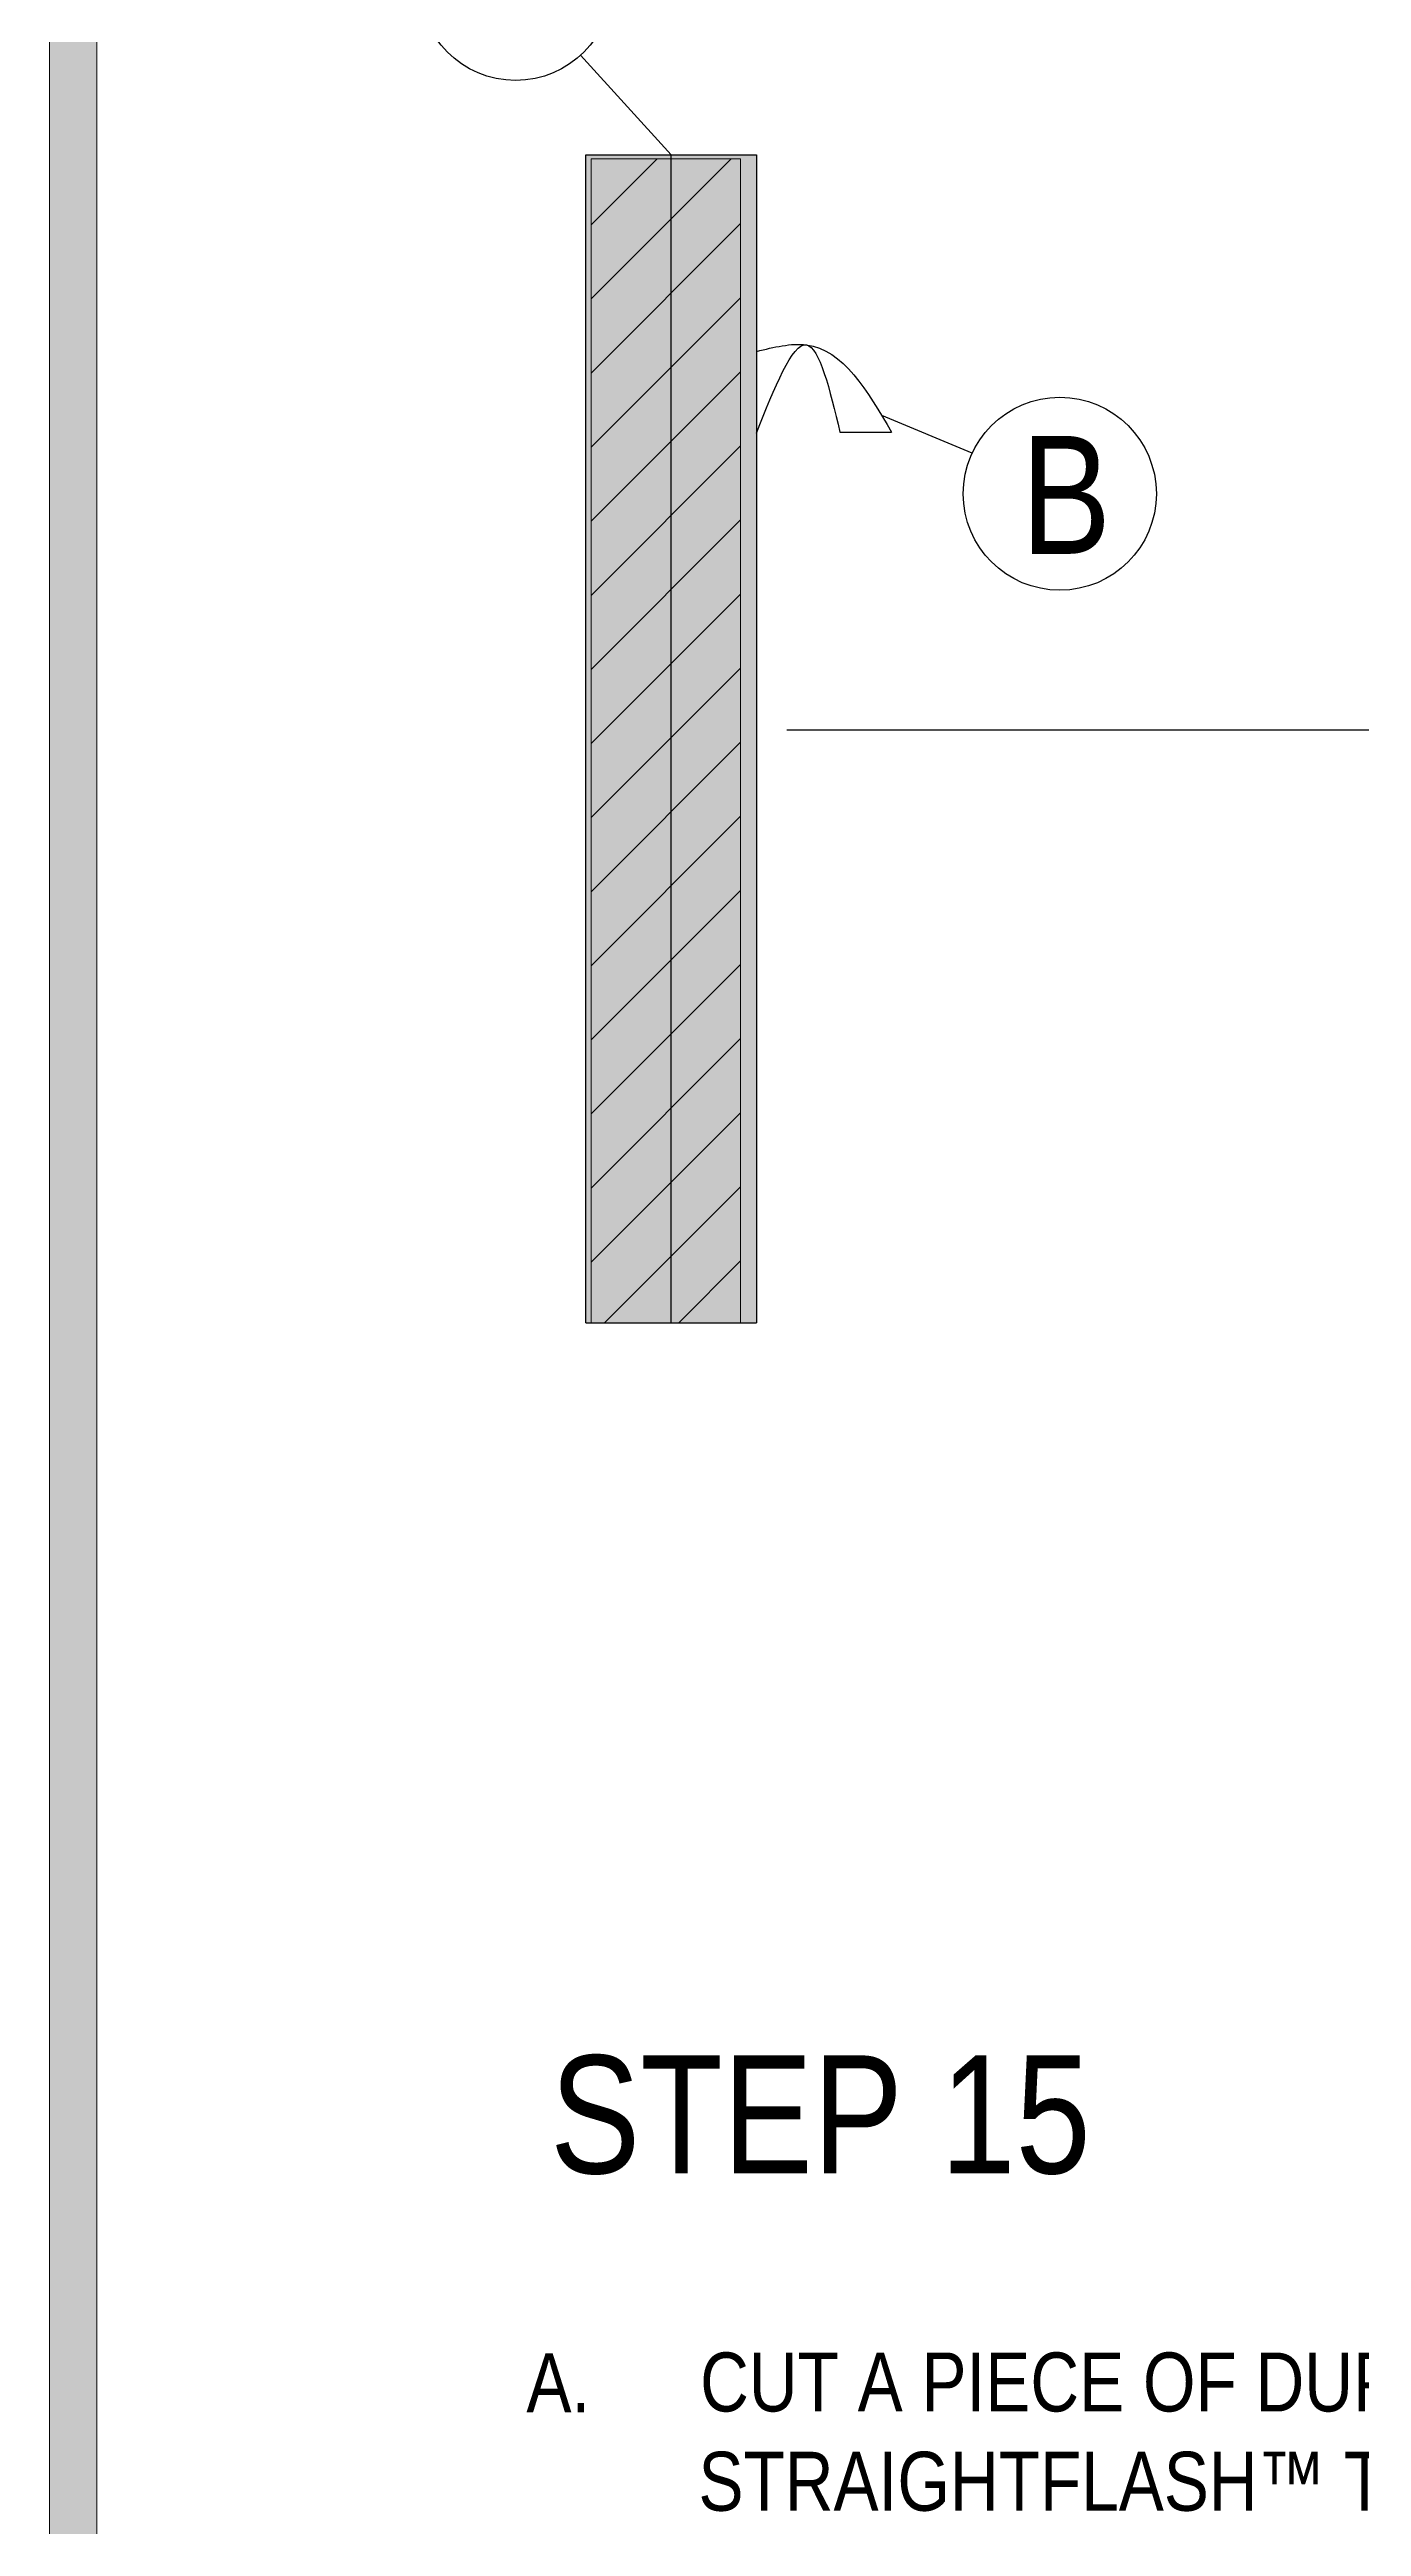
# Model space of a CAD drawing. Extents: x -1392 to 5791, y -3809 to 1722.
# Drawn here: x -1156.5 to -906.2, y -3076.4 to -2603.6 of the extents above; entities that cross this region are included whole.
import ezdxf

# ---------------------------------------------------------------- set-up
doc = ezdxf.new("R2010")
doc.units = 0
doc.header["$MEASUREMENT"] = 0
for name, color, linetype, lineweight in [('.ATI-HATCH', 7, 'Continuous', 0), ('.ATI-TEXT', 7, 'Continuous', 0), ('G-ANNO-TTLB', 7, 'Continuous', 0), ('Layer 12', 7, 'Continuous', 0), ('TYVEK', 7, 'Continuous', 0)]:
    doc.layers.add(name, color=color, linetype=linetype, lineweight=lineweight)

# ---------------------------------------------------------------- blocks, each defined once
blk = doc.blocks.new('Block_66')
at = {"layer": '.ATI-TEXT', "char_height": 0.2, "attachment_point": 7}
for s, insert in [('\\C18;\\c0;\\FArial Narrow|b0|i0|c1;\\H11.251642;\\W1.000000;A.', (-1065.51, -3054.62)), ('\\C18;\\c0;\\FArial Narrow|b0|i0|c1;\\H11.251642;\\W1.000000;CUT A PIECE OF DUPONT™ FLASHING TAPE OR', (-1032.37, -3054.62)), ('\\C18;\\c0;\\FArial Narrow|b0|i0|c1;\\H11.251642;\\W1.000000;STRAIGHTFLASH™ THE LENGTH OF THE JAMB ', (-1032.68, -3073.57)), ('\\C18;\\c0;\\FArial Narrow|b0|i0|c1;\\H11.251642;\\W1.000000;ROUGH OPENING AND FOLD LENGTHWISE CREATING', (-1032.68, -3092.53)), ('\\C18;\\c0;\\FArial Narrow|b0|i0|c1;\\H11.251642;\\W1.000000; A SHARP CREASE IN THE RELEASE PAPER.', (-1032.74, -3111.48)), ('\\C18;\\c0;\\FArial Narrow|b0|i0|c1;\\H11.251642;\\W1.000000;B.', (-1066.46, -3130.43)), ('\\C18;\\c0;\\FArial Narrow|b0|i0|c1;\\H11.251642;\\W1.000000;REMOVE ONE PIECE OF RELEASE PAPER BY', (-1032.74, -3130.43)), ('\\C18;\\c0;\\FArial Narrow|b0|i0|c1;\\H11.251642;\\W1.000000;TEARING ALONG THE CREASE, BUT \\FArial Narrow Bold|b1|i0|c1;DO NOT CUT', (-1032.08, -3149.38)), ('\\C18;\\c0;\\FArial Narrow|b0|i0|c1;\\H11.251642;\\W1.000000;RELEASE PAPER WITH SHARP OBJECT AS THIS', (-1032.74, -3168.34)), ('\\C18;\\c0;\\FArial Narrow|b0|i0|c1;\\H11.251642;\\W1.000000;COULD RESULT IN DAMAGE TO BUTYL AND', (-1032.37, -3187.29)), ('\\C18;\\c0;\\FArial Narrow|b0|i0|c1;\\H11.251642;\\W1.000000;COMPROMISE PROTECTION PROVIDED BY THE', (-1032.37, -3206.24)), ('\\C18;\\c0;\\FArial Narrow|b0|i0|c1;\\H11.251642;\\W1.000000;DUPONT™ FLASHING TAPE/STRAIGHTFLASH™.', (-1032.72, -3225.19)), ('\\C18;\\c0;\\FArial Narrow|b0|i0|c1;\\H11.251642;\\W1.000000;C.', (-1066.13, -3244.14)), ('\\C18;\\c0;\\FArial Narrow|b0|i0|c1;\\H11.251642;\\W1.000000;ADHERE EXPOSED BUTYL ONTO FACE OF WALL SO', (-1031.76, -3244.14)), ('\\C18;\\c0;\\FArial Narrow|b0|i0|c1;\\H11.251642;\\W1.000000;CREASE IS ALIGNED WITH EDGE OF OUTER', (-1032.37, -3263.09)), ('\\C18;\\c0;\\FArial Narrow|b0|i0|c1;\\H11.251642;\\W1.000000;RECESS ROUGH OPENING.', (-1032.74, -3282.05)), ('\\C18;\\c0;\\FArial Narrow|b0|i0|c1;\\H11.251642;\\W1.000000;D.', (-1066.48, -3301)), ('\\C18;\\c0;\\FArial Narrow|b0|i0|c1;\\H11.251642;\\W1.000000;REMOVE REMAINING RELEASE PAPER AND', (-1032.74, -3301)), ('\\C18;\\c0;\\FArial Narrow|b0|i0|c1;\\H11.251642;\\W1.000000;ADHERE EXPOSED BUTYL INTO ROUGH OPENING', (-1031.76, -3319.96)), ('\\C18;\\c0;\\FArial Narrow|b0|i0|c1;\\H11.251642;\\W1.000000;OF RECESS.', (-1032.41, -3338.91)), ('\\C18;\\c0;\\FArial Narrow|b0|i0|c1;\\H11.251642;\\W1.000000;E.', (-1066.54, -3357.85)), ('\\C18;\\c0;\\FArial Narrow|b0|i0|c1;\\H11.251642;\\W1.000000;REPEAT STEPS A THROUGH D ON OPPOSITE SIDE.', (-1032.74, -3357.85))]:
    blk.add_mtext(s, dxfattribs=dict(at, insert=insert))

msp = doc.modelspace()

# ---------------------------------------------------------------- hatches: boundary and pattern name
at = {"layer": '.ATI-HATCH', "true_color": 0x808080, "transparency": 33554687}
h = msp.add_hatch(color=8, dxfattribs=at)
edge = h.paths.add_edge_path()
edge.add_spline(control_points=[(-1037.88, -2623.74), (-1037.88, -2623.74), (-1054.18, -2623.74), (-1054.18, -2623.74), (-1054.18, -2623.74), (-1054.18, -2654.73), (-1054.18, -2654.73), (-1054.18, -2654.73), (-1054.18, -2846.64), (-1054.18, -2846.64), (-1054.18, -2846.64), (-1037.88, -2846.64), (-1037.88, -2846.64), (-1037.88, -2846.64), (-1037.88, -2623.74), (-1037.88, -2623.74)], knot_values=[0, 0, 0, 0, 1, 1, 1, 2, 2, 2, 3, 3, 3, 4, 4, 4, 5, 5, 5, 5], degree=3, periodic=0)
edge = h.paths.add_edge_path()
edge.add_spline(control_points=[(-1021.58, -2623.74), (-1021.58, -2623.74), (-1037.88, -2623.74), (-1037.88, -2623.74), (-1037.88, -2623.74), (-1037.88, -2846.64), (-1037.88, -2846.64), (-1037.88, -2846.64), (-1021.58, -2846.64), (-1021.58, -2846.64), (-1021.58, -2846.64), (-1021.58, -2623.74), (-1021.58, -2623.74)], knot_values=[0, 0, 0, 0, 1, 1, 1, 2, 2, 2, 3, 3, 3, 4, 4, 4, 4], degree=3, periodic=0)
edge.add_line((-1021.58, -2623.74), (-1021.58, -2623.74))
at = {"layer": 'G-ANNO-TTLB', "true_color": 0xff00ff, "transparency": 33554687}
h = msp.add_hatch(color=6, dxfattribs=at)
edge = h.paths.add_edge_path()
edge.add_spline(control_points=[(1773.02, -3692.6), (1773.02, -3692.6), (-1156.5, -3692.6), (-1156.5, -3692.6), (-1156.5, -3692.6), (-1156.5, -1235.6), (-1156.5, -1235.6), (-1156.5, -1235.6), (1773.02, -1235.6), (1773.02, -1235.6), (1773.02, -1235.6), (1773.02, -3692.6), (1773.02, -3692.6)], knot_values=[0, 0, 0, 0, 1, 1, 1, 2, 2, 2, 3, 3, 3, 4, 4, 4, 4], degree=3, periodic=0)
edge = h.paths.add_edge_path()
edge.add_spline(control_points=[(-1147.5, -1244.6), (-1147.5, -1244.6), (-1147.5, -3683.6), (-1147.5, -3683.6), (-1147.5, -3683.6), (1764.02, -3683.6), (1764.02, -3683.6), (1764.02, -3683.6), (1764.02, -1244.6), (1764.02, -1244.6), (1764.02, -1244.6), (-1147.5, -1244.6), (-1147.5, -1244.6)], knot_values=[0, 0, 0, 0, 1, 1, 1, 2, 2, 2, 3, 3, 3, 4, 4, 4, 4], degree=3, periodic=0)
edge.add_line((-1147.5, -1244.6), (-1147.5, -1244.6))
at = {"layer": 'Layer 12', "true_color": 0x000000, "transparency": 33554687}
h = msp.add_hatch(dxfattribs=at)
h.set_pattern_fill('_U', color=18, scale=10, angle=45, style=2, pattern_type=0)
h.set_pattern_definition([(45, (0, 0), (-7.071067, 7.07107), [])])
h.paths.add_polyline_path([(-1024.65, -2846.64), (-1053.18, -2846.64), (-1053.18, -2624.49), (-1024.65, -2624.49)])

# ---------------------------------------------------------------- linework, layer by layer
at = {"layer": '.ATI-HATCH'}
for points, knots in [([(-1037.88, -2623.74), (-1037.88, -2623.74), (-1054.18, -2623.74), (-1054.18, -2623.74), (-1054.18, -2623.74), (-1054.18, -2654.73), (-1054.18, -2654.73), (-1054.18, -2654.73), (-1054.18, -2846.64), (-1054.18, -2846.64), (-1054.18, -2846.64), (-1037.88, -2846.64), (-1037.88, -2846.64), (-1037.88, -2846.64), (-1037.88, -2623.74), (-1037.88, -2623.74)], [0, 0, 0, 0, 1, 1, 1, 2, 2, 2, 3, 3, 3, 4, 4, 4, 5, 5, 5, 5]), ([(-1021.58, -2623.74), (-1021.58, -2623.74), (-1037.88, -2623.74), (-1037.88, -2623.74), (-1037.88, -2623.74), (-1037.88, -2846.64), (-1037.88, -2846.64), (-1037.88, -2846.64), (-1021.58, -2846.64), (-1021.58, -2846.64), (-1021.58, -2846.64), (-1021.58, -2623.74), (-1021.58, -2623.74)], [0, 0, 0, 0, 1, 1, 1, 2, 2, 2, 3, 3, 3, 4, 4, 4, 4])]:
    msp.add_open_spline(points, degree=3, knots=knots, dxfattribs=at)
at = {"layer": '.ATI-TEXT', "color": 18, "lineweight": 25, "true_color": 0x000000}
msp.add_line((-1015.8, -2733.51), (-846.87, -2733.51), dxfattribs=at)
at = {"layer": 'G-ANNO-TTLB', "color": 6, "lineweight": 9, "true_color": 0xff00ff}
for p, q in [((-1156.5, -1235.6), (-1156.5, -3692.6)), ((-1147.5, -1244.6), (-1147.5, -3683.6)), ((-1147.5, -3683.6), (-1147.5, -1244.6))]:
    msp.add_line(p, q, dxfattribs=at)
at = {"layer": 'G-ANNO-TTLB'}
for points in [[(1773.02, -3692.6), (1773.02, -3692.6), (-1156.5, -3692.6), (-1156.5, -3692.6), (-1156.5, -3692.6), (-1156.5, -1235.6), (-1156.5, -1235.6), (-1156.5, -1235.6), (1773.02, -1235.6), (1773.02, -1235.6), (1773.02, -1235.6), (1773.02, -3692.6), (1773.02, -3692.6)], [(-1147.5, -1244.6), (-1147.5, -1244.6), (-1147.5, -3683.6), (-1147.5, -3683.6), (-1147.5, -3683.6), (1764.02, -3683.6), (1764.02, -3683.6), (1764.02, -3683.6), (1764.02, -1244.6), (1764.02, -1244.6), (1764.02, -1244.6), (-1147.5, -1244.6), (-1147.5, -1244.6)]]:
    msp.add_open_spline(points, degree=3, knots=[0, 0, 0, 0, 1, 1, 1, 2, 2, 2, 3, 3, 3, 4, 4, 4, 4], dxfattribs=at)
at = {"layer": 'Layer 12'}
msp.add_lwpolyline([(-1024.65, -2846.64), (-1053.18, -2846.64), (-1053.18, -2624.49), (-1024.65, -2624.49)], close=True, dxfattribs=at)
at = {"layer": 'TYVEK', "color": 18, "lineweight": 25, "true_color": 0x000000}
for p, q in [((-1037.88, -2623.74), (-1055.18, -2604.72)), ((-980.47, -2680.7), (-997.72, -2673.49))]:
    msp.add_line(p, q, dxfattribs=at)
at = {"layer": 'TYVEK', "color": 1, "lineweight": 25, "true_color": 0xff0000}
for p, q in [((-1054.18, -2654.73), (-1054.18, -2623.74)), ((-1054.18, -2623.74), (-1021.58, -2623.74)), ((-1037.88, -2846.64), (-1037.88, -2623.74)), ((-1021.58, -2623.74), (-1021.58, -2846.64)), ((-1054.18, -2846.64), (-1054.18, -2654.73)), ((-1005.69, -2676.69), (-995.87, -2676.69)), ((-1054.18, -2846.64), (-1021.58, -2846.64))]:
    msp.add_line(p, q, dxfattribs=at)
at = {"layer": 'TYVEK', "color": 18, "lineweight": 25, "true_color": 0x000000}
for centre in [(-1067.57, -2591.09), (-963.74, -2688.42)]:
    msp.add_circle(centre, 18.42, dxfattribs=at)
at = {"layer": 'TYVEK', "color": 1, "lineweight": 25, "true_color": 0xff0000}
for points in [[(-1021.58, -2676.85), (-1018.19, -2668.21), (-1014.8, -2659.57), (-1012.08, -2660), (-1009.57, -2660.4), (-1007.63, -2668.55), (-1005.69, -2676.69)], [(-1021.58, -2661.25), (-1018.29, -2660.44), (-1015, -2659.63), (-1012.12, -2659.99), (-1005.07, -2660.89), (-1000.45, -2668.79), (-995.83, -2676.69)]]:
    msp.add_open_spline(points, degree=3, knots=[0, 0, 0, 0, 1, 1, 1, 2, 2, 2, 2], dxfattribs=at)

# ---------------------------------------------------------------- block references
at = {"layer": '.ATI-TEXT'}
msp.add_blockref('Block_66', (0, 0), dxfattribs=at)

# ---------------------------------------------------------------- texts
at = {"layer": '.ATI-TEXT', "insert": (-1060.99, -3009.33), "char_height": 0.2, "attachment_point": 7}
msp.add_mtext('\\C18;\\c0;\\FArial Narrow|b0|i0|c1;\\H22.503291;\\W1.000000;STEP 15', dxfattribs=at)
at = {"layer": 'TYVEK', "insert": (-971.15, -2699.89), "char_height": 0.2, "attachment_point": 7}
msp.add_mtext('\\C18;\\c0;\\FArial Narrow|b0|i0|c1;\\H22.503291;\\W1.000000;B', dxfattribs=at)

doc.saveas('drawing.dxf')
